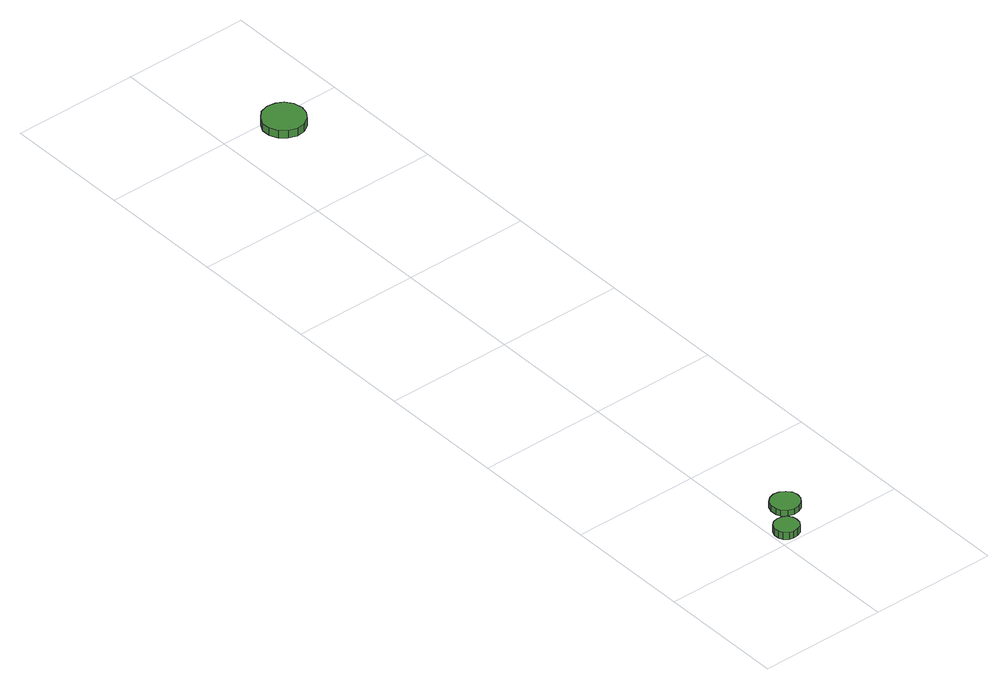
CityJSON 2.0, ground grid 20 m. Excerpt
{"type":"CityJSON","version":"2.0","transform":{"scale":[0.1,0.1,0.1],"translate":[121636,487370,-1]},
"CityObjects":{
"tree1":{"type":"SolitaryVegetationObject","attributes":{"function":"something"},"geometry":[{"type":"MultiSurface","lod":"1","boundaries":[[[0,1,2,3,4,5,6,7,8,9,10,11,12,13,14]],[[15,16,17,18,19,20,21,22,23,24,25,26,27,28,29]],[[0,29,28,1]],[[1,28,27,2]],[[2,27,26,3]],[[3,26,25,4]],[[4,25,24,5]],[[5,24,23,6]],[[6,23,22,7]],[[7,22,21,8]],[[8,21,20,9]],[[9,20,19,10]],[[10,19,18,11]],[[11,18,17,12]],[[12,17,16,13]],[[13,16,15,14]],[[14,15,29,0]]]}]},
"tree2":{"type":"SolitaryVegetationObject","attributes":{"function":"something"},"geometry":[{"type":"MultiSurface","lod":"1","boundaries":[[[30,31,32,33,34,35,36,37,38,39,40,41,42,43,44]],[[45,46,47,48,49,50,51,52,53,54,55,56,57,58,59]],[[30,59,58,31]],[[31,58,57,32]],[[32,57,56,33]],[[33,56,55,34]],[[34,55,54,35]],[[35,54,53,36]],[[36,53,52,37]],[[37,52,51,38]],[[38,51,50,39]],[[39,50,49,40]],[[40,49,48,41]],[[41,48,47,42]],[[42,47,46,43]],[[43,46,45,44]],[[44,45,59,30]]]}]},
"tree3":{"type":"SolitaryVegetationObject","attributes":{"function":"something"},"geometry":[{"type":"MultiSurface","lod":"1","boundaries":[[[60,61,62,63,64,65,66,67,68,69,70,71,72,73,74]],[[75,76,77,78,79,80,81,82,83,84,85,86,87,88,89]],[[60,89,88,61]],[[61,88,87,62]],[[62,87,86,63]],[[63,86,85,64]],[[64,85,84,65]],[[65,84,83,66]],[[66,83,82,67]],[[67,82,81,68]],[[68,81,80,69]],[[69,80,79,70]],[[70,79,78,71]],[[71,78,77,72]],[[72,77,76,73]],[[73,76,75,74]],[[74,75,89,60]]]}]}
},
"vertices":[
[42,23,20],[41,30,20],[36,37,20],[29,40,20],[21,41,20],[14,39,20],[8,34,20],[5,26,20],[5,19,20],[8,11,20],[14,6,20],[21,4,20],[29,5,20],[36,8,20],[41,15,20],[41,15,8],[36,8,8],[29,5,8],[21,4,8],[14,6,8],[8,11,8],[5,19,8],[5,26,8],[8,34,8],[14,39,8],[21,41,8],[29,40,8],[36,37,8],[41,30,8],[42,23,8],
[81,67,18],[79,76,18],[73,83,18],[65,88,18],[56,89,18],[47,86,18],[40,80,18],[37,71,18],[37,62,18],[40,54,18],[47,48,18],[56,45,18],[65,46,18],[73,50,18],[79,58,18],[79,58,8],[73,50,8],[65,46,8],[56,45,8],[47,48,8],[40,54,8],[37,62,8],[37,71,8],[40,80,8],[47,86,8],[56,89,8],[65,88,8],[73,83,8],[79,76,8],[81,67,8],
[123,1178,24],[120,1192,24],[112,1203,24],[101,1209,24],[87,1211,24],[74,1207,24],[64,1197,24],[58,1185,24],[58,1171,24],[64,1159,24],[74,1150,24],[87,1145,24],[101,1147,24],[112,1154,24],[120,1165,24],[120,1165,11],[112,1154,11],[101,1147,11],[87,1145,11],[74,1150,11],[64,1159,11],[58,1171,11],[58,1185,11],[64,1197,11],[74,1207,11],[87,1211,11],[101,1209,11],[112,1203,11],[120,1192,11],[123,1178,11]
]}
